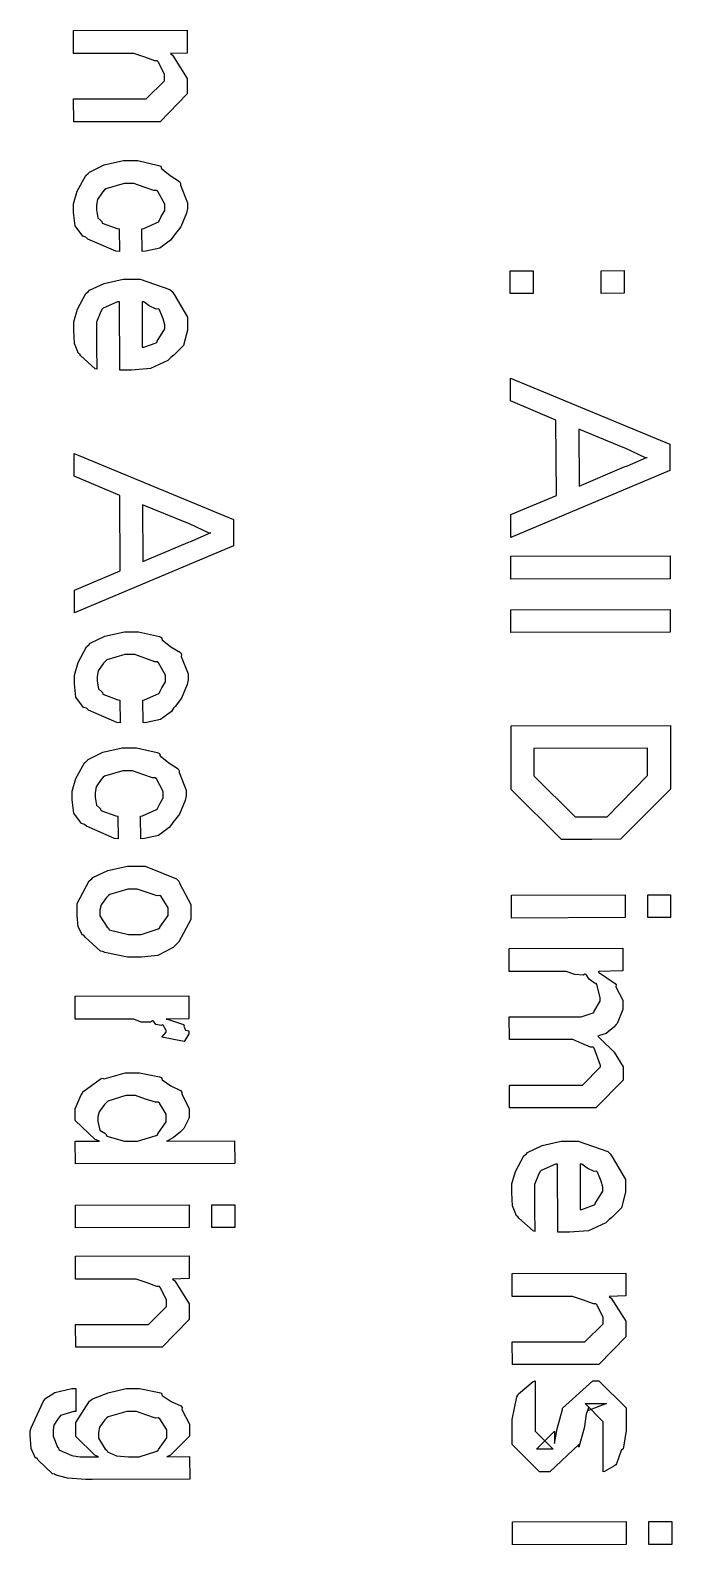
# Model space of a CAD drawing. Extents: x 0.2 to 11.6, y 0.3 to 16.2.
# Drawn here: x 6.43 to 6.822, y 2.352 to 3.276 of the extents above; entities that cross this region are included whole.
import ezdxf

# ---------------------------------------------------------------- set-up
doc = ezdxf.new("R2010")
doc.units = 0
doc.header["$MEASUREMENT"] = 0

msp = doc.modelspace()

# ---------------------------------------------------------------- linework, layer by layer
at = {"color": 0}
for p, q in [((6.45649, 3.27582), (6.52593, 3.27604)), ((6.45649, 3.26193), (6.45649, 3.27582)), ((6.45649, 3.27582), (6.45649, 3.27582)), ((6.52593, 3.27604), (6.52593, 3.26215)), ((6.49121, 3.26193), (6.45649, 3.26193)), ((6.49343, 3.26193), (6.49121, 3.26193)), ((6.50017, 3.25965), (6.49343, 3.26193)), ((6.50618, 3.25738), (6.50017, 3.25965)), ((6.50771, 3.25738), (6.50618, 3.25738)), ((6.5084, 3.25663), (6.50771, 3.25738)), ((6.51204, 3.24908), (6.5084, 3.25663)), ((6.52593, 3.26215), (6.51574, 3.26193)), ((6.51574, 3.26193), (6.51708, 3.26085)), ((6.51708, 3.26085), (6.52593, 3.24669)), ((6.50097, 3.23415), (6.51204, 3.24522)), ((6.51204, 3.24631), (6.51204, 3.24908)), ((6.51204, 3.24522), (6.51204, 3.24631)), ((6.52593, 3.24669), (6.52593, 3.24197)), ((6.52593, 3.23719), (6.50944, 3.22026)), ((6.52593, 3.24197), (6.52593, 3.23719)), ((6.45671, 3.22026), (6.45649, 3.23415)), ((6.45649, 3.23415), (6.49511, 3.23415)), ((6.49511, 3.23415), (6.50097, 3.23415)), ((6.49837, 3.22026), (6.45671, 3.22026)), ((6.50944, 3.22026), (6.49837, 3.22026)), ((6.46556, 3.18869), (6.46625, 3.18951)), ((6.46625, 3.18951), (6.47526, 3.19385)), ((6.47526, 3.19385), (6.48714, 3.1965)), ((6.48714, 3.1965), (6.49115, 3.1965)), ((6.49115, 3.1965), (6.49582, 3.1965)), ((6.49582, 3.1965), (6.50846, 3.19362)), ((6.50846, 3.19362), (6.50982, 3.19303)), ((6.50982, 3.19303), (6.51019, 3.19162)), ((6.51019, 3.19162), (6.51551, 3.18744)), ((6.45882, 3.17785), (6.46403, 3.18739)), ((6.46403, 3.18739), (6.46556, 3.18869)), ((6.48742, 3.18261), (6.47635, 3.17936)), ((6.49138, 3.18261), (6.48742, 3.18261)), ((6.49343, 3.18261), (6.49138, 3.18261)), ((6.49962, 3.18039), (6.49343, 3.18261)), ((6.50564, 3.17822), (6.49962, 3.18039)), ((6.51551, 3.18744), (6.52132, 3.18381)), ((6.52132, 3.18381), (6.52197, 3.18261)), ((6.52197, 3.18261), (6.52181, 3.18143)), ((6.52181, 3.18143), (6.5261, 3.17079)), ((6.45665, 3.17003), (6.45882, 3.17785)), ((6.47114, 3.17275), (6.47054, 3.16928)), ((6.47433, 3.17731), (6.47114, 3.17275)), ((6.47553, 3.17871), (6.47433, 3.17731)), ((6.47635, 3.17936), (6.47553, 3.17871)), ((6.50722, 3.17828), (6.50564, 3.17822)), ((6.50803, 3.17757), (6.50722, 3.17828)), ((6.51221, 3.16997), (6.50803, 3.17757)), ((6.5261, 3.17079), (6.5261, 3.16721)), ((6.45665, 3.16743), (6.45665, 3.17003)), ((6.45665, 3.16476), (6.45665, 3.16743)), ((6.45757, 3.15674), (6.45665, 3.16476)), ((6.47054, 3.16928), (6.47054, 3.16808)), ((6.47054, 3.16808), (6.47054, 3.1665)), ((6.47054, 3.1665), (6.47135, 3.16168)), ((6.47135, 3.16168), (6.47325, 3.16)), ((6.50863, 3.15944), (6.50999, 3.16243)), ((6.50999, 3.16243), (6.51221, 3.16601)), ((6.51221, 3.16721), (6.51221, 3.16997)), ((6.51221, 3.16601), (6.51221, 3.16721)), ((6.5255, 3.16444), (6.52208, 3.15603)), ((6.5261, 3.16721), (6.5255, 3.16444)), ((6.46218, 3.15033), (6.45757, 3.15674)), ((6.47325, 3.16), (6.47379, 3.1594)), ((6.47379, 3.1594), (6.47407, 3.15842)), ((6.47407, 3.15842), (6.48324, 3.155)), ((6.48324, 3.155), (6.48443, 3.15483)), ((6.48443, 3.15483), (6.48465, 3.14094)), ((6.48443, 3.15483), (6.48443, 3.15483)), ((6.49832, 3.15483), (6.49946, 3.15506)), ((6.49854, 3.14094), (6.49832, 3.15483)), ((6.49946, 3.15506), (6.50814, 3.15886)), ((6.50814, 3.15886), (6.50874, 3.1594)), ((6.50874, 3.1594), (6.50863, 3.15944)), ((6.52208, 3.15603), (6.51807, 3.15099)), ((6.46403, 3.14985), (6.46218, 3.15033)), ((6.46528, 3.14865), (6.46403, 3.14985)), ((6.48242, 3.14128), (6.46528, 3.14865)), ((6.50917, 3.14307), (6.50071, 3.14128)), ((6.51585, 3.14794), (6.50917, 3.14307)), ((6.51719, 3.14985), (6.51585, 3.14794)), ((6.51807, 3.15099), (6.51719, 3.14985)), ((6.48465, 3.14094), (6.48242, 3.14128)), ((6.50071, 3.14128), (6.49854, 3.14094)), ((6.47537, 3.12158), (6.48693, 3.12424)), ((6.48693, 3.12424), (6.49083, 3.12424)), ((6.49083, 3.12424), (6.49735, 3.12424)), ((6.49735, 3.12424), (6.51535, 3.11794)), ((6.72319, 3.12924), (6.73708, 3.12924)), ((6.72319, 3.11535), (6.72319, 3.12924)), ((6.72319, 3.12924), (6.72319, 3.12924)), ((6.73708, 3.12924), (6.73708, 3.11535)), ((6.77875, 3.12924), (6.79264, 3.12944)), ((6.77875, 3.11535), (6.77875, 3.12924)), ((6.77875, 3.12924), (6.77875, 3.12924)), ((6.79264, 3.12944), (6.79264, 3.11556)), ((6.45893, 3.1059), (6.46414, 3.11535)), ((6.46414, 3.11535), (6.46565, 3.11664)), ((6.46565, 3.11664), (6.46642, 3.1174)), ((6.46642, 3.1174), (6.47537, 3.12158)), ((6.51535, 3.11794), (6.51687, 3.11664)), ((6.51687, 3.11664), (6.51801, 3.11486)), ((6.51801, 3.11486), (6.52621, 3.10092)), ((6.73708, 3.11535), (6.72319, 3.11535)), ((6.79264, 3.11556), (6.77875, 3.11535)), ((6.45676, 3.09819), (6.45893, 3.1059)), ((6.47412, 3.10579), (6.47325, 3.10433)), ((6.47472, 3.1065), (6.47412, 3.10579)), ((6.4834, 3.11029), (6.47472, 3.1065)), ((6.48454, 3.11035), (6.4834, 3.11029)), ((6.48475, 3.06868), (6.48454, 3.11035)), ((6.49843, 3.11035), (6.49843, 3.08257)), ((6.49946, 3.11029), (6.49843, 3.11035)), ((6.49843, 3.11035), (6.49843, 3.11035)), ((6.50276, 3.10792), (6.49946, 3.11029)), ((6.50706, 3.1059), (6.50276, 3.10792)), ((6.5084, 3.10601), (6.50706, 3.1059)), ((6.50906, 3.10536), (6.5084, 3.10601)), ((6.45676, 3.0956), (6.45676, 3.09819)), ((6.47325, 3.10433), (6.47065, 3.09782)), ((6.47065, 3.09782), (6.47065, 3.0956)), ((6.51133, 3.09993), (6.50906, 3.10536)), ((6.51232, 3.09625), (6.51133, 3.09993)), ((6.52621, 3.10092), (6.52621, 3.09625)), ((6.45676, 3.09293), (6.45676, 3.0956)), ((6.45719, 3.0849), (6.45676, 3.09293)), ((6.47065, 3.0956), (6.47065, 3.09364)), ((6.47065, 3.09364), (6.47065, 3.08925)), ((6.47065, 3.08925), (6.47065, 3.08778)), ((6.47065, 3.08778), (6.47065, 3.08649)), ((6.50754, 3.08621), (6.51232, 3.09375)), ((6.51232, 3.09375), (6.51232, 3.09625)), ((6.51232, 3.09625), (6.51232, 3.09625)), ((6.52621, 3.0931), (6.52365, 3.08365)), ((6.52621, 3.09625), (6.52621, 3.0931)), ((6.45953, 3.07878), (6.45719, 3.0849)), ((6.46044, 3.07844), (6.45953, 3.07878)), ((6.4611, 3.07732), (6.46044, 3.07844)), ((6.47065, 3.08649), (6.47065, 3.08356)), ((6.47065, 3.08356), (6.47065, 3.08257)), ((6.47065, 3.08257), (6.47086, 3.06913)), ((6.47065, 3.08257), (6.47065, 3.08257)), ((6.49843, 3.08257), (6.4994, 3.08268)), ((6.4994, 3.08268), (6.507, 3.08539)), ((6.507, 3.08539), (6.50754, 3.08583)), ((6.50754, 3.08583), (6.50754, 3.08621)), ((6.51785, 3.07781), (6.51622, 3.0765)), ((6.52365, 3.08365), (6.51785, 3.07781)), ((6.46972, 3.0695), (6.4611, 3.07732)), ((6.47086, 3.06913), (6.46972, 3.0695)), ((6.48535, 3.06868), (6.48475, 3.06868)), ((6.48719, 3.06868), (6.48535, 3.06868)), ((6.48801, 3.06868), (6.48719, 3.06868)), ((6.49192, 3.06868), (6.48801, 3.06868)), ((6.50364, 3.06967), (6.49192, 3.06868)), ((6.51421, 3.07454), (6.50364, 3.06967)), ((6.51622, 3.0765), (6.51421, 3.07454)), ((6.72331, 3.06381), (6.82053, 3.02343)), ((6.72331, 3.04992), (6.72331, 3.06381)), ((6.72331, 3.06381), (6.72331, 3.06381)), ((6.75108, 3.03819), (6.72331, 3.04992)), ((6.75131, 2.99219), (6.75108, 3.03819)), ((6.76497, 3.03256), (6.76519, 2.99783)), ((6.7921, 3.02149), (6.76497, 3.03256)), ((6.76497, 3.03256), (6.76497, 3.03256)), ((6.82053, 3.02343), (6.82053, 3.00738)), ((6.45697, 3.01774), (6.55419, 2.97738)), ((6.45697, 3.00385), (6.45697, 3.01774)), ((6.45697, 3.01774), (6.45697, 3.01774)), ((6.79362, 3.02083), (6.7921, 3.02149)), ((6.80572, 3.01519), (6.79362, 3.02083)), ((6.79482, 3.01031), (6.80637, 3.01531)), ((6.80664, 3.0154), (6.80572, 3.01519)), ((6.80637, 3.01531), (6.80664, 3.0154)), ((6.48475, 2.99214), (6.45697, 3.00385)), ((6.82053, 3.00738), (6.72353, 2.96658)), ((6.76519, 2.99783), (6.79275, 3.00954)), ((6.79275, 3.00954), (6.79482, 3.01031)), ((6.48497, 2.94613), (6.48475, 2.99214)), ((6.49864, 2.98649), (6.49886, 2.95176)), ((6.52576, 2.97543), (6.49864, 2.98649)), ((6.49864, 2.98649), (6.49864, 2.98649)), ((6.72353, 2.98047), (6.75131, 2.99219)), ((6.55419, 2.97738), (6.55419, 2.96132)), ((6.72353, 2.96658), (6.72353, 2.98047)), ((6.52729, 2.97478), (6.52576, 2.97543)), ((6.53939, 2.96912), (6.52729, 2.97478)), ((6.52849, 2.96425), (6.54004, 2.96924)), ((6.54031, 2.96935), (6.53939, 2.96912)), ((6.54004, 2.96924), (6.54031, 2.96935)), ((6.55419, 2.96132), (6.45719, 2.92051)), ((6.49886, 2.95176), (6.52642, 2.96349)), ((6.52642, 2.96349), (6.52849, 2.96425)), ((6.72347, 2.95503), (6.82069, 2.95524)), ((6.72347, 2.94114), (6.72347, 2.95503)), ((6.72347, 2.95503), (6.72347, 2.95503)), ((6.82069, 2.95524), (6.82069, 2.94135)), ((6.45719, 2.9344), (6.48497, 2.94613)), ((6.82069, 2.94135), (6.72347, 2.94114)), ((6.45719, 2.92051), (6.45719, 2.9344)), ((6.72353, 2.92242), (6.82075, 2.92264)), ((6.72353, 2.90853), (6.72353, 2.92242)), ((6.72353, 2.92242), (6.72353, 2.92242)), ((6.82075, 2.92264), (6.82075, 2.90875)), ((6.46674, 2.90192), (6.47575, 2.90625)), ((6.47575, 2.90625), (6.48763, 2.9089)), ((6.48763, 2.9089), (6.49164, 2.9089)), ((6.49164, 2.9089), (6.49631, 2.9089)), ((6.49631, 2.9089), (6.50896, 2.90603)), ((6.50896, 2.90603), (6.51031, 2.90543)), ((6.51031, 2.90543), (6.51069, 2.90403)), ((6.51069, 2.90403), (6.516, 2.89985)), ((6.82075, 2.90875), (6.72353, 2.90853)), ((6.45931, 2.89025), (6.46451, 2.89979)), ((6.46451, 2.89979), (6.46604, 2.9011)), ((6.46604, 2.9011), (6.46674, 2.90192)), ((6.4879, 2.89501), (6.47683, 2.89176)), ((6.49186, 2.89501), (6.4879, 2.89501)), ((6.49392, 2.89501), (6.49186, 2.89501)), ((6.50011, 2.89279), (6.49392, 2.89501)), ((6.516, 2.89985), (6.52181, 2.89621)), ((6.52181, 2.89621), (6.52246, 2.89501)), ((6.52246, 2.89501), (6.52229, 2.89382)), ((6.52229, 2.89382), (6.52658, 2.88319)), ((6.45714, 2.88243), (6.45931, 2.89025)), ((6.47163, 2.88514), (6.47103, 2.88167)), ((6.47482, 2.88971), (6.47163, 2.88514)), ((6.47601, 2.89111), (6.47482, 2.88971)), ((6.47683, 2.89176), (6.47601, 2.89111)), ((6.50613, 2.89063), (6.50011, 2.89279)), ((6.50771, 2.89068), (6.50613, 2.89063)), ((6.50851, 2.88997), (6.50771, 2.89068)), ((6.51269, 2.88238), (6.50851, 2.88997)), ((6.45714, 2.87983), (6.45714, 2.88243)), ((6.45714, 2.87717), (6.45714, 2.87983)), ((6.45806, 2.86914), (6.45714, 2.87717)), ((6.47103, 2.88167), (6.47103, 2.88049)), ((6.47103, 2.88049), (6.47103, 2.8789)), ((6.47103, 2.8789), (6.47185, 2.87408)), ((6.50911, 2.87185), (6.51047, 2.87483)), ((6.51047, 2.87483), (6.51269, 2.87842)), ((6.51269, 2.87961), (6.51269, 2.88238)), ((6.51269, 2.87842), (6.51269, 2.87961)), ((6.52599, 2.87685), (6.52257, 2.86843)), ((6.52658, 2.87961), (6.52599, 2.87685)), ((6.52658, 2.88319), (6.52658, 2.87961)), ((6.46268, 2.86274), (6.45806, 2.86914)), ((6.47185, 2.87408), (6.47374, 2.8724)), ((6.47374, 2.8724), (6.47428, 2.87181)), ((6.47428, 2.87181), (6.47456, 2.87082)), ((6.47456, 2.87082), (6.48372, 2.8674)), ((6.48372, 2.8674), (6.48492, 2.86724)), ((6.48492, 2.86724), (6.48514, 2.85335)), ((6.48492, 2.86724), (6.48492, 2.86724)), ((6.49881, 2.86724), (6.49994, 2.86746)), ((6.49903, 2.85335), (6.49881, 2.86724)), ((6.49994, 2.86746), (6.50863, 2.87125)), ((6.50863, 2.87125), (6.50922, 2.87181)), ((6.50922, 2.87181), (6.50911, 2.87185)), ((6.52257, 2.86843), (6.51856, 2.86339)), ((6.46451, 2.86225), (6.46268, 2.86274)), ((6.46576, 2.86106), (6.46451, 2.86225)), ((6.48292, 2.85368), (6.46576, 2.86106)), ((6.51633, 2.86035), (6.50965, 2.85547)), ((6.51768, 2.86225), (6.51633, 2.86035)), ((6.51856, 2.86339), (6.51768, 2.86225)), ((6.48514, 2.85335), (6.48292, 2.85368)), ((6.50119, 2.85368), (6.49903, 2.85335)), ((6.50965, 2.85547), (6.50119, 2.85368)), ((6.72368, 2.85157), (6.8209, 2.85178)), ((6.72368, 2.82118), (6.72368, 2.85157)), ((6.72368, 2.85157), (6.72368, 2.85157)), ((6.8209, 2.85178), (6.8209, 2.82292)), ((6.47444, 2.83539), (6.48633, 2.83806)), ((6.48633, 2.83806), (6.49035, 2.83806)), ((6.49035, 2.83806), (6.49501, 2.83806)), ((6.49501, 2.83806), (6.50765, 2.83518)), ((6.80701, 2.83789), (6.73757, 2.83768)), ((6.73757, 2.83768), (6.73757, 2.82183)), ((6.73757, 2.83768), (6.73757, 2.83768)), ((6.80701, 2.82226), (6.80701, 2.83789)), ((6.45801, 2.81939), (6.46322, 2.82894)), ((6.46322, 2.82894), (6.46474, 2.83024)), ((6.46474, 2.83024), (6.46544, 2.83106)), ((6.46544, 2.83106), (6.47444, 2.83539)), ((6.50765, 2.83518), (6.509, 2.83458)), ((6.509, 2.83458), (6.50939, 2.83317)), ((6.50939, 2.83317), (6.51471, 2.829)), ((6.51471, 2.829), (6.52051, 2.82536)), ((6.45583, 2.81158), (6.45801, 2.81939)), ((6.47472, 2.82026), (6.47353, 2.81885)), ((6.47553, 2.8209), (6.47472, 2.82026)), ((6.4866, 2.82417), (6.47553, 2.8209)), ((6.49056, 2.82417), (6.4866, 2.82417)), ((6.49262, 2.82417), (6.49056, 2.82417)), ((6.49881, 2.82194), (6.49262, 2.82417)), ((6.50483, 2.81976), (6.49881, 2.82194)), ((6.5064, 2.81982), (6.50483, 2.81976)), ((6.50722, 2.81913), (6.5064, 2.81982)), ((6.51139, 2.81153), (6.50722, 2.81913)), ((6.52051, 2.82536), (6.52115, 2.82417)), ((6.52115, 2.82417), (6.521, 2.82297)), ((6.521, 2.82297), (6.52528, 2.81233)), ((6.72368, 2.81272), (6.72368, 2.82118)), ((6.73757, 2.82183), (6.73757, 2.82096)), ((6.73757, 2.82096), (6.76275, 2.79601)), ((6.78228, 2.79601), (6.80701, 2.82118)), ((6.80701, 2.82118), (6.80701, 2.82226)), ((6.8209, 2.82292), (6.8209, 2.81293)), ((6.45583, 2.80897), (6.45583, 2.81158)), ((6.47032, 2.81429), (6.46972, 2.81082)), ((6.46972, 2.81082), (6.46972, 2.80963)), ((6.47353, 2.81885), (6.47032, 2.81429)), ((6.51139, 2.80876), (6.51139, 2.81153)), ((6.52528, 2.81233), (6.52528, 2.80876)), ((6.7545, 2.78213), (6.72368, 2.81272)), ((6.8209, 2.81293), (6.79053, 2.78233)), ((6.45583, 2.80632), (6.45583, 2.80897)), ((6.45676, 2.79829), (6.45583, 2.80632)), ((6.46972, 2.80963), (6.46972, 2.80806)), ((6.46972, 2.80806), (6.47054, 2.80322)), ((6.47054, 2.80322), (6.47244, 2.80154)), ((6.47244, 2.80154), (6.47299, 2.80094)), ((6.47299, 2.80094), (6.47325, 2.79997)), ((6.50732, 2.8004), (6.50792, 2.80094)), ((6.50781, 2.801), (6.50917, 2.80399)), ((6.50792, 2.80094), (6.50781, 2.801)), ((6.50917, 2.80399), (6.51139, 2.80757)), ((6.51139, 2.80757), (6.51139, 2.80876)), ((6.52468, 2.80599), (6.52126, 2.79758)), ((6.52528, 2.80876), (6.52468, 2.80599)), ((6.46137, 2.79189), (6.45676, 2.79829)), ((6.46322, 2.79139), (6.46137, 2.79189)), ((6.46446, 2.79021), (6.46322, 2.79139)), ((6.47325, 2.79997), (6.48242, 2.79656)), ((6.48242, 2.79656), (6.48361, 2.79639)), ((6.48361, 2.79639), (6.48383, 2.7825)), ((6.48361, 2.79639), (6.48361, 2.79639)), ((6.4975, 2.79639), (6.49864, 2.79661)), ((6.49772, 2.7825), (6.4975, 2.79639)), ((6.49864, 2.79661), (6.50732, 2.8004)), ((6.51639, 2.7914), (6.51503, 2.7895)), ((6.51725, 2.79254), (6.51639, 2.7914)), ((6.52126, 2.79758), (6.51725, 2.79254)), ((6.76275, 2.79601), (6.77317, 2.79601)), ((6.77317, 2.79601), (6.78228, 2.79601)), ((6.48161, 2.78282), (6.46446, 2.79021)), ((6.48383, 2.7825), (6.48161, 2.78282)), ((6.49989, 2.78282), (6.49772, 2.7825)), ((6.50836, 2.78461), (6.49989, 2.78282)), ((6.51503, 2.7895), (6.50836, 2.78461)), ((6.77294, 2.78213), (6.7545, 2.78213)), ((6.79053, 2.78233), (6.77294, 2.78213)), ((6.47749, 2.76318), (6.48953, 2.76585)), ((6.48953, 2.76585), (6.49354, 2.76585)), ((6.49354, 2.76585), (6.50038, 2.76585)), ((6.49354, 2.76585), (6.49354, 2.76585)), ((6.50038, 2.76585), (6.51937, 2.75825)), ((6.45882, 2.74311), (6.46619, 2.75694)), ((6.46619, 2.75694), (6.46772, 2.75825)), ((6.46772, 2.75825), (6.46843, 2.759)), ((6.46843, 2.759), (6.47749, 2.76318)), ((6.51937, 2.75825), (6.52089, 2.75672)), ((6.52089, 2.75672), (6.52154, 2.7551)), ((6.52154, 2.7551), (6.52826, 2.74251)), ((6.47672, 2.74669), (6.47336, 2.7424)), ((6.47792, 2.74804), (6.47672, 2.74669)), ((6.47879, 2.74869), (6.47792, 2.74804)), ((6.48964, 2.75196), (6.47879, 2.74869)), ((6.49354, 2.75196), (6.48964, 2.75196)), ((6.4955, 2.75196), (6.49354, 2.75196)), ((6.49354, 2.75196), (6.49354, 2.75196)), ((6.50151, 2.74978), (6.4955, 2.75196)), ((6.50754, 2.74789), (6.50151, 2.74978)), ((6.50917, 2.74804), (6.50754, 2.74789)), ((6.51004, 2.7474), (6.50917, 2.74804)), ((6.51438, 2.74056), (6.51004, 2.7474)), ((6.72385, 2.74815), (6.79329, 2.74837)), ((6.72385, 2.73426), (6.72385, 2.74815)), ((6.72385, 2.74815), (6.72385, 2.74815)), ((6.79329, 2.74837), (6.79329, 2.73449)), ((6.80718, 2.74837), (6.82107, 2.74837)), ((6.80718, 2.73449), (6.80718, 2.74837)), ((6.80718, 2.74837), (6.80718, 2.74837)), ((6.82107, 2.74837), (6.82107, 2.73449)), ((6.45882, 2.73807), (6.45882, 2.74311)), ((6.45882, 2.73579), (6.45882, 2.73807)), ((6.47336, 2.7424), (6.47271, 2.73915)), ((6.47271, 2.73915), (6.47271, 2.73807)), ((6.47271, 2.73807), (6.47271, 2.73557)), ((6.51438, 2.73807), (6.51438, 2.74056)), ((6.51438, 2.73574), (6.51438, 2.73807)), ((6.52826, 2.74251), (6.52826, 2.73828)), ((6.52826, 2.73828), (6.52826, 2.73329)), ((6.45931, 2.72894), (6.45882, 2.73579)), ((6.46208, 2.72374), (6.45931, 2.72894)), ((6.47271, 2.73557), (6.47706, 2.72874)), ((6.47706, 2.72874), (6.47792, 2.72808)), ((6.47792, 2.72808), (6.47835, 2.72711)), ((6.47835, 2.72711), (6.49007, 2.72418)), ((6.49778, 2.72418), (6.50831, 2.72765)), ((6.50831, 2.72765), (6.50917, 2.72831)), ((6.50917, 2.72831), (6.50928, 2.72862)), ((6.50928, 2.72862), (6.51438, 2.73574)), ((6.52826, 2.73329), (6.52083, 2.71963)), ((6.79329, 2.73449), (6.72385, 2.73426)), ((6.82107, 2.73449), (6.80718, 2.73449)), ((6.46294, 2.72374), (6.46208, 2.72374)), ((6.4636, 2.72265), (6.46294, 2.72374)), ((6.47304, 2.71408), (6.4636, 2.72265)), ((6.49007, 2.72418), (6.49397, 2.72418)), ((6.49397, 2.72418), (6.49778, 2.72418)), ((6.51937, 2.71832), (6.51747, 2.71631)), ((6.52083, 2.71963), (6.51937, 2.71832)), ((6.47444, 2.71376), (6.47304, 2.71408)), ((6.47564, 2.71322), (6.47444, 2.71376)), ((6.48958, 2.71029), (6.47564, 2.71322)), ((6.49463, 2.71029), (6.48958, 2.71029)), ((6.49799, 2.71029), (6.49463, 2.71029)), ((6.50808, 2.71132), (6.49799, 2.71029)), ((6.51747, 2.71631), (6.50808, 2.71132)), ((6.7225, 2.7156), (6.79194, 2.71582)), ((6.7225, 2.70171), (6.7225, 2.7156)), ((6.7225, 2.7156), (6.7225, 2.7156)), ((6.79194, 2.71582), (6.79194, 2.70193)), ((6.75549, 2.70171), (6.7225, 2.70171)), ((6.75722, 2.70171), (6.75549, 2.70171)), ((6.76253, 2.69982), (6.75722, 2.70171)), ((6.76758, 2.69928), (6.76253, 2.69982)), ((6.76872, 2.69997), (6.76758, 2.69928)), ((6.76947, 2.69971), (6.76872, 2.69997)), ((6.77126, 2.69694), (6.76947, 2.69971)), ((6.79194, 2.70193), (6.77696, 2.70171)), ((6.77696, 2.70171), (6.77701, 2.70117)), ((6.77701, 2.70117), (6.78711, 2.69433)), ((6.77453, 2.69444), (6.77126, 2.69694)), ((6.77567, 2.69433), (6.77453, 2.69444)), ((6.77604, 2.69368), (6.77567, 2.69433)), ((6.77806, 2.68565), (6.77604, 2.69368)), ((6.78711, 2.69433), (6.78782, 2.69347)), ((6.78782, 2.69347), (6.78765, 2.69217)), ((6.78765, 2.69217), (6.79194, 2.68419)), ((6.45751, 2.68647), (6.52696, 2.68668)), ((6.45751, 2.67258), (6.45751, 2.68647)), ((6.45751, 2.68647), (6.45751, 2.68647)), ((6.52696, 2.68668), (6.52696, 2.67279)), ((6.77408, 2.67697), (6.77806, 2.68349)), ((6.77806, 2.68349), (6.77806, 2.68565)), ((6.77806, 2.68565), (6.77806, 2.68565)), ((6.79194, 2.68419), (6.79194, 2.68153)), ((6.79194, 2.68153), (6.79194, 2.67844)), ((6.49181, 2.67258), (6.45751, 2.67258)), ((6.49332, 2.67258), (6.49181, 2.67258)), ((6.49789, 2.67074), (6.49332, 2.67258)), ((6.50483, 2.6715), (6.50347, 2.67068)), ((6.50537, 2.67139), (6.50483, 2.6715)), ((6.50678, 2.66922), (6.50537, 2.67139)), ((6.52696, 2.67279), (6.51307, 2.67258)), ((6.51307, 2.67258), (6.51449, 2.67225)), ((6.51449, 2.67225), (6.52371, 2.66922)), ((6.72271, 2.66004), (6.7225, 2.67393)), ((6.7225, 2.67393), (6.76372, 2.67393)), ((6.76372, 2.67393), (6.76639, 2.67393)), ((6.76639, 2.67393), (6.77376, 2.67632)), ((6.77376, 2.67632), (6.77436, 2.67676)), ((6.77436, 2.67676), (6.77408, 2.67697)), ((6.79194, 2.67844), (6.78847, 2.66997)), ((6.50347, 2.67068), (6.49789, 2.67074)), ((6.51004, 2.66872), (6.50678, 2.66922)), ((6.5109, 2.66911), (6.51004, 2.66872)), ((6.51047, 2.66151), (6.51307, 2.66461)), ((6.51124, 2.66889), (6.5109, 2.66911)), ((6.51307, 2.66564), (6.51124, 2.66889)), ((6.51307, 2.66461), (6.51307, 2.66564)), ((6.51307, 2.66564), (6.51307, 2.66564)), ((6.52371, 2.66922), (6.52414, 2.66889)), ((6.52414, 2.66889), (6.52387, 2.66835)), ((6.52387, 2.66835), (6.52485, 2.66585)), ((6.52696, 2.66363), (6.52458, 2.65944)), ((6.52485, 2.66585), (6.52696, 2.66536)), ((6.52696, 2.66536), (6.52696, 2.66519)), ((6.52696, 2.66519), (6.52696, 2.66363)), ((6.77772, 2.66254), (6.77653, 2.66222)), ((6.77653, 2.66222), (6.7781, 2.66069)), ((6.78179, 2.66385), (6.77772, 2.66254)), ((6.78646, 2.66769), (6.78179, 2.66385)), ((6.78782, 2.66917), (6.78646, 2.66769)), ((6.78847, 2.66997), (6.78782, 2.66917)), ((6.52414, 2.6589), (6.51047, 2.66151)), ((6.51047, 2.66151), (6.51047, 2.66151)), ((6.52458, 2.65944), (6.52414, 2.6589)), ((6.7596, 2.66004), (6.72271, 2.66004)), ((6.76139, 2.66004), (6.7596, 2.66004)), ((6.76682, 2.65776), (6.76139, 2.66004)), ((6.77219, 2.65549), (6.76682, 2.65776)), ((6.77371, 2.65549), (6.77219, 2.65549)), ((6.77447, 2.65474), (6.77371, 2.65549)), ((6.77821, 2.64421), (6.77447, 2.65474)), ((6.7781, 2.66069), (6.78668, 2.65246)), ((6.77826, 2.64399), (6.77821, 2.64421)), ((6.77826, 2.64333), (6.77826, 2.64399)), ((6.78668, 2.65246), (6.79215, 2.6435)), ((6.79215, 2.6435), (6.79215, 2.64051)), ((6.46229, 2.62825), (6.47282, 2.63596)), ((6.47282, 2.63596), (6.47412, 2.6365)), ((6.47412, 2.6365), (6.47521, 2.63618)), ((6.47521, 2.63618), (6.48807, 2.63976)), ((6.48807, 2.63976), (6.49235, 2.63976)), ((6.49235, 2.63976), (6.49685, 2.63976)), ((6.49685, 2.63976), (6.509, 2.63743)), ((6.509, 2.63743), (6.51036, 2.63693)), ((6.51036, 2.63693), (6.51074, 2.63553)), ((6.51074, 2.63553), (6.51606, 2.63183)), ((6.76719, 2.63226), (6.77826, 2.64333)), ((6.79215, 2.63531), (6.77544, 2.61837)), ((6.79215, 2.64051), (6.79215, 2.63531)), ((6.45763, 2.61779), (6.46121, 2.62642)), ((6.46121, 2.62642), (6.46197, 2.62739)), ((6.46197, 2.62739), (6.46229, 2.62825)), ((6.48844, 2.62588), (6.4776, 2.62244)), ((6.49235, 2.62588), (6.48844, 2.62588)), ((6.49442, 2.62588), (6.49235, 2.62588)), ((6.49235, 2.62588), (6.49235, 2.62588)), ((6.5006, 2.62369), (6.49442, 2.62588)), ((6.51606, 2.63183), (6.52197, 2.62901)), ((6.52197, 2.62901), (6.52274, 2.62804)), ((6.52274, 2.62804), (6.52263, 2.6269)), ((6.52263, 2.6269), (6.52707, 2.61783)), ((6.72271, 2.61837), (6.72271, 2.63226)), ((6.72271, 2.63226), (6.76264, 2.63226)), ((6.76264, 2.63226), (6.76719, 2.63226)), ((6.45763, 2.61458), (6.45763, 2.61779)), ((6.47217, 2.616), (6.47151, 2.61285)), ((6.47553, 2.62039), (6.47217, 2.616)), ((6.47672, 2.62175), (6.47553, 2.62039)), ((6.4776, 2.62244), (6.47672, 2.62175)), ((6.50662, 2.62181), (6.5006, 2.62369)), ((6.50819, 2.62196), (6.50662, 2.62181)), ((6.509, 2.62131), (6.50819, 2.62196)), ((6.51318, 2.61464), (6.509, 2.62131)), ((6.52707, 2.61783), (6.52707, 2.61481)), ((6.76937, 2.61837), (6.72271, 2.61837)), ((6.77544, 2.61837), (6.76937, 2.61837)), ((6.45763, 2.61074), (6.45763, 2.61458)), ((6.46983, 2.59907), (6.45763, 2.61074)), ((6.47151, 2.61285), (6.47151, 2.61176)), ((6.47151, 2.61176), (6.47151, 2.61008)), ((6.47151, 2.61008), (6.47271, 2.60487)), ((6.50808, 2.6026), (6.51318, 2.60981)), ((6.51318, 2.61219), (6.51318, 2.61464)), ((6.51318, 2.60981), (6.51318, 2.61219)), ((6.52707, 2.61236), (6.52382, 2.60579)), ((6.52707, 2.61481), (6.52707, 2.61236)), ((6.45763, 2.5981), (6.47239, 2.5981)), ((6.45785, 2.58421), (6.45763, 2.5981)), ((6.45763, 2.5981), (6.45763, 2.5981)), ((6.47239, 2.5981), (6.46983, 2.59907)), ((6.47271, 2.60487), (6.47564, 2.60286)), ((6.47564, 2.60286), (6.47651, 2.60221)), ((6.47651, 2.60221), (6.47689, 2.60118)), ((6.47689, 2.60118), (6.48779, 2.5981)), ((6.48779, 2.5981), (6.49149, 2.59808)), ((6.49149, 2.59808), (6.49561, 2.5981)), ((6.49561, 2.5981), (6.50711, 2.60157)), ((6.50711, 2.60157), (6.50797, 2.60221)), ((6.50797, 2.60221), (6.50808, 2.6026)), ((6.51438, 2.59853), (6.5134, 2.5981)), ((6.5134, 2.5981), (6.55485, 2.59831)), ((6.51758, 2.60026), (6.51438, 2.59853)), ((6.52181, 2.60385), (6.51758, 2.60026)), ((6.52317, 2.60504), (6.52181, 2.60385)), ((6.52382, 2.60579), (6.52317, 2.60504)), ((6.55485, 2.59831), (6.55507, 2.58442)), ((6.74274, 2.59532), (6.75429, 2.59799)), ((6.75429, 2.59799), (6.75819, 2.59799)), ((6.75819, 2.59799), (6.76471, 2.59799)), ((6.76471, 2.59799), (6.78271, 2.59169)), ((6.72629, 2.57964), (6.7315, 2.58908)), ((6.7315, 2.58908), (6.73301, 2.59039)), ((6.73301, 2.59039), (6.73378, 2.59115)), ((6.73378, 2.59115), (6.74274, 2.59532)), ((6.78271, 2.59169), (6.78424, 2.59039)), ((6.78424, 2.59039), (6.78538, 2.5886)), ((6.78538, 2.5886), (6.79357, 2.57465)), ((6.55507, 2.58442), (6.45785, 2.58421)), ((6.72412, 2.57194), (6.72629, 2.57964)), ((6.74149, 2.57954), (6.74061, 2.57807)), ((6.74208, 2.58024), (6.74149, 2.57954)), ((6.75076, 2.58404), (6.74208, 2.58024)), ((6.7519, 2.5841), (6.75076, 2.58404)), ((6.75211, 2.54243), (6.7519, 2.5841)), ((6.76579, 2.5841), (6.76579, 2.55632)), ((6.76682, 2.58404), (6.76579, 2.5841)), ((6.76579, 2.5841), (6.76579, 2.5841)), ((6.77013, 2.58165), (6.76682, 2.58404)), ((6.77442, 2.57964), (6.77013, 2.58165)), ((6.77576, 2.57975), (6.77442, 2.57964)), ((6.77642, 2.5791), (6.77576, 2.57975)), ((6.77869, 2.57368), (6.77642, 2.5791)), ((6.72412, 2.56933), (6.72412, 2.57194)), ((6.74061, 2.57807), (6.73801, 2.57156)), ((6.73801, 2.57156), (6.73801, 2.56933)), ((6.77968, 2.56999), (6.77869, 2.57368)), ((6.77968, 2.56749), (6.77968, 2.56999)), ((6.77968, 2.56999), (6.77968, 2.56999)), ((6.79357, 2.57465), (6.79357, 2.56999)), ((6.79357, 2.56999), (6.79357, 2.56685)), ((6.72412, 2.56668), (6.72412, 2.56933)), ((6.72456, 2.55865), (6.72412, 2.56668)), ((6.73801, 2.56933), (6.73801, 2.56739)), ((6.73801, 2.56739), (6.73801, 2.56299)), ((6.73801, 2.56299), (6.73801, 2.56153)), ((6.73801, 2.56153), (6.73801, 2.56022)), ((6.73801, 2.56022), (6.73801, 2.55729)), ((6.7749, 2.55994), (6.77968, 2.56749)), ((6.79357, 2.56685), (6.79101, 2.5574)), ((6.45774, 2.55897), (6.52718, 2.55919)), ((6.45774, 2.54508), (6.45774, 2.55897)), ((6.45774, 2.55897), (6.45774, 2.55897)), ((6.52718, 2.55919), (6.52718, 2.54531)), ((6.54107, 2.55919), (6.55496, 2.55919)), ((6.54107, 2.54531), (6.54107, 2.55919)), ((6.54107, 2.55919), (6.54107, 2.55919)), ((6.55496, 2.55919), (6.55496, 2.54531)), ((6.72689, 2.55251), (6.72456, 2.55865)), ((6.72781, 2.55219), (6.72689, 2.55251)), ((6.72846, 2.55106), (6.72781, 2.55219)), ((6.73708, 2.54324), (6.72846, 2.55106)), ((6.73801, 2.55729), (6.73801, 2.55632)), ((6.73801, 2.55632), (6.73822, 2.54286)), ((6.73801, 2.55632), (6.73801, 2.55632)), ((6.76579, 2.55632), (6.76676, 2.55643)), ((6.76676, 2.55643), (6.77436, 2.55914)), ((6.77436, 2.55914), (6.7749, 2.55957)), ((6.7749, 2.55957), (6.7749, 2.55994)), ((6.78521, 2.55154), (6.78358, 2.55024)), ((6.79101, 2.5574), (6.78521, 2.55154)), ((6.52718, 2.54531), (6.45774, 2.54508)), ((6.55496, 2.54531), (6.54107, 2.54531)), ((6.73822, 2.54286), (6.73708, 2.54324)), ((6.75271, 2.54243), (6.75211, 2.54243)), ((6.75456, 2.54243), (6.75271, 2.54243)), ((6.75537, 2.54243), (6.75456, 2.54243)), ((6.75928, 2.54243), (6.75537, 2.54243)), ((6.771, 2.5434), (6.75928, 2.54243)), ((6.78157, 2.54829), (6.771, 2.5434)), ((6.78358, 2.55024), (6.78157, 2.54829)), ((6.45779, 2.52783), (6.52724, 2.52806)), ((6.45779, 2.51394), (6.45779, 2.52783)), ((6.45779, 2.52783), (6.45779, 2.52783)), ((6.52724, 2.52806), (6.52724, 2.51417)), ((6.52724, 2.51417), (6.51704, 2.51394)), ((6.72424, 2.51725), (6.79368, 2.51747)), ((6.72424, 2.50336), (6.72424, 2.51725)), ((6.72424, 2.51725), (6.72424, 2.51725)), ((6.79368, 2.51747), (6.79368, 2.50358)), ((6.49251, 2.51394), (6.45779, 2.51394)), ((6.49474, 2.51394), (6.49251, 2.51394)), ((6.50146, 2.51167), (6.49474, 2.51394)), ((6.50749, 2.50939), (6.50146, 2.51167)), ((6.509, 2.50939), (6.50749, 2.50939)), ((6.50971, 2.50863), (6.509, 2.50939)), ((6.51335, 2.50108), (6.50971, 2.50863)), ((6.51704, 2.51394), (6.51839, 2.51286)), ((6.51839, 2.51286), (6.52724, 2.49869)), ((6.50228, 2.48617), (6.51335, 2.49724)), ((6.51335, 2.49832), (6.51335, 2.50108)), ((6.51335, 2.49724), (6.51335, 2.49832)), ((6.52724, 2.49869), (6.52724, 2.49397)), ((6.75896, 2.50336), (6.72424, 2.50336)), ((6.76118, 2.50336), (6.75896, 2.50336)), ((6.7679, 2.50108), (6.76118, 2.50336)), ((6.77393, 2.49881), (6.7679, 2.50108)), ((6.77544, 2.49881), (6.77393, 2.49881)), ((6.77615, 2.49804), (6.77544, 2.49881)), ((6.77979, 2.4905), (6.77615, 2.49804)), ((6.79368, 2.50358), (6.78347, 2.50336)), ((6.78347, 2.50336), (6.78483, 2.50228)), ((6.78483, 2.50228), (6.79368, 2.48811)), ((6.52724, 2.48921), (6.51074, 2.47228)), ((6.52724, 2.49397), (6.52724, 2.48921)), ((6.76872, 2.47558), (6.77979, 2.48665)), ((6.77979, 2.48774), (6.77979, 2.4905)), ((6.77979, 2.48665), (6.77979, 2.48774)), ((6.79368, 2.48811), (6.79368, 2.4834)), ((6.45801, 2.47228), (6.45779, 2.48617)), ((6.45779, 2.48617), (6.49642, 2.48617)), ((6.49642, 2.48617), (6.50228, 2.48617)), ((6.79368, 2.47862), (6.77718, 2.46169)), ((6.79368, 2.4834), (6.79368, 2.47862)), ((6.49968, 2.47228), (6.45801, 2.47228)), ((6.51074, 2.47228), (6.49968, 2.47228)), ((6.72444, 2.46169), (6.72424, 2.47558)), ((6.72424, 2.47558), (6.76286, 2.47558)), ((6.76286, 2.47558), (6.76872, 2.47558)), ((6.76611, 2.46169), (6.72444, 2.46169)), ((6.77718, 2.46169), (6.76611, 2.46169)), ((6.72814, 2.44379), (6.73708, 2.45144)), ((6.73708, 2.45144), (6.73828, 2.45176)), ((6.73828, 2.45176), (6.73828, 2.43787)), ((6.73828, 2.45176), (6.73828, 2.45176)), ((6.75499, 2.43506), (6.77365, 2.45176)), ((6.77365, 2.45176), (6.77713, 2.45176)), ((6.77713, 2.45176), (6.79383, 2.43528)), ((6.43799, 2.43892), (6.43886, 2.44011)), ((6.43886, 2.44011), (6.43896, 2.44075)), ((6.43896, 2.44075), (6.44515, 2.44461)), ((6.44515, 2.44461), (6.45562, 2.4471)), ((6.45562, 2.4471), (6.45796, 2.44706)), ((6.45796, 2.44706), (6.45796, 2.43317)), ((6.45796, 2.44706), (6.45796, 2.44706)), ((6.46625, 2.43946), (6.46793, 2.44054)), ((6.46793, 2.44054), (6.46881, 2.44103)), ((6.46881, 2.44103), (6.47781, 2.44456)), ((6.47781, 2.44456), (6.48861, 2.44706)), ((6.48861, 2.44706), (6.49224, 2.44706)), ((6.49224, 2.44706), (6.49675, 2.44706)), ((6.49675, 2.44706), (6.50885, 2.44472)), ((6.50885, 2.44472), (6.51025, 2.44422)), ((6.51025, 2.44422), (6.51074, 2.44282)), ((6.51074, 2.44282), (6.51617, 2.43918)), ((6.72439, 2.42811), (6.72726, 2.44194)), ((6.72726, 2.44194), (6.72786, 2.44308)), ((6.72786, 2.44308), (6.72814, 2.44379)), ((6.43072, 2.42301), (6.43799, 2.43892)), ((6.45682, 2.43306), (6.44868, 2.43056)), ((6.45796, 2.43317), (6.45682, 2.43306)), ((6.45796, 2.42638), (6.46625, 2.43946)), ((6.48904, 2.43317), (6.47769, 2.4299)), ((6.49311, 2.43317), (6.48904, 2.43317)), ((6.49501, 2.43317), (6.49311, 2.43317)), ((6.49311, 2.43317), (6.49311, 2.43317)), ((6.50076, 2.43099), (6.49501, 2.43317)), ((6.50667, 2.4291), (6.50076, 2.43099)), ((6.51617, 2.43918), (6.52208, 2.43653)), ((6.52208, 2.43653), (6.52283, 2.43554)), ((6.52283, 2.43554), (6.52279, 2.4344)), ((6.52279, 2.4344), (6.5274, 2.42535)), ((6.73828, 2.43787), (6.73828, 2.43679)), ((6.73828, 2.43679), (6.73828, 2.43435)), ((6.73828, 2.43435), (6.73828, 2.43354)), ((6.73828, 2.43354), (6.73828, 2.43093)), ((6.73828, 2.43093), (6.73828, 2.42507)), ((6.75174, 2.42247), (6.75499, 2.4344)), ((6.75499, 2.4344), (6.75499, 2.43506)), ((6.76958, 2.43147), (6.76844, 2.42421)), ((6.77994, 2.42681), (6.76888, 2.43787)), ((6.76888, 2.43787), (6.77453, 2.43787)), ((6.76996, 2.43246), (6.76958, 2.43147)), ((6.77083, 2.43528), (6.76996, 2.43246)), ((6.7819, 2.43787), (6.77083, 2.43375)), ((6.77083, 2.43375), (6.77083, 2.43528)), ((6.77453, 2.43787), (6.7819, 2.43787)), ((6.79383, 2.43528), (6.79383, 2.42529)), ((6.43018, 2.42122), (6.43072, 2.42301)), ((6.44456, 2.42469), (6.44407, 2.4216)), ((6.44407, 2.4216), (6.44407, 2.42057)), ((6.44726, 2.42882), (6.44456, 2.42469)), ((6.44819, 2.43012), (6.44726, 2.42882)), ((6.44868, 2.43056), (6.44819, 2.43012)), ((6.45796, 2.42165), (6.45796, 2.42638)), ((6.45796, 2.41786), (6.45796, 2.42165)), ((6.47244, 2.42361), (6.47185, 2.42036)), ((6.47569, 2.4279), (6.47244, 2.42361)), ((6.47683, 2.42925), (6.47569, 2.4279)), ((6.47769, 2.4299), (6.47683, 2.42925)), ((6.50831, 2.42925), (6.50667, 2.4291)), ((6.50917, 2.4286), (6.50831, 2.42925)), ((6.51351, 2.42193), (6.50917, 2.4286)), ((6.51351, 2.41949), (6.51351, 2.42193)), ((6.5274, 2.42535), (6.5274, 2.42231)), ((6.5274, 2.42231), (6.5274, 2.41808)), ((6.72439, 2.42312), (6.72439, 2.42811)), ((6.72439, 2.41292), (6.72439, 2.42312)), ((6.73828, 2.42507), (6.73828, 2.42312)), ((6.73828, 2.42312), (6.73828, 2.42117)), ((6.75022, 2.41357), (6.75174, 2.42247)), ((6.76822, 2.4229), (6.76497, 2.4114)), ((6.76844, 2.42421), (6.76822, 2.4229)), ((6.77994, 2.42399), (6.77994, 2.42681)), ((6.77994, 2.42219), (6.77994, 2.42399)), ((6.77994, 2.41667), (6.77994, 2.42219)), ((6.79383, 2.42529), (6.79383, 2.42156)), ((6.43018, 2.41857), (6.43018, 2.42122)), ((6.43067, 2.41049), (6.43018, 2.41857)), ((6.44407, 2.42057), (6.44407, 2.41812)), ((6.44407, 2.41812), (6.44678, 2.4114)), ((6.46951, 2.40647), (6.45796, 2.41786)), ((6.47185, 2.42036), (6.47185, 2.41928)), ((6.47185, 2.41928), (6.47185, 2.41683)), ((6.47185, 2.41683), (6.47597, 2.41015)), ((6.5084, 2.40989), (6.51351, 2.4171)), ((6.51351, 2.4171), (6.51351, 2.41949)), ((6.5274, 2.41808), (6.51579, 2.40653)), ((6.7411, 2.39621), (6.72439, 2.41292)), ((6.73828, 2.42117), (6.74935, 2.4101)), ((6.73915, 2.4101), (6.75022, 2.42117)), ((6.76497, 2.41292), (6.7474, 2.39621)), ((6.75022, 2.42117), (6.75022, 2.41357)), ((6.76497, 2.4114), (6.76497, 2.41292)), ((6.77994, 2.41422), (6.77994, 2.41667)), ((6.77994, 2.41347), (6.77994, 2.41422)), ((6.77994, 2.41114), (6.77994, 2.41347)), ((6.79383, 2.42156), (6.79237, 2.4114)), ((6.43332, 2.40457), (6.43067, 2.41049)), ((6.43431, 2.40451), (6.43332, 2.40457)), ((6.43494, 2.40343), (6.43431, 2.40451)), ((6.44374, 2.39501), (6.43494, 2.40343)), ((6.44678, 2.4114), (6.44732, 2.41081)), ((6.44732, 2.41081), (6.4476, 2.40978)), ((6.4476, 2.40978), (6.45562, 2.40625)), ((6.45562, 2.40625), (6.45665, 2.40603)), ((6.45665, 2.40603), (6.45665, 2.40603)), ((6.45665, 2.40603), (6.46061, 2.40549)), ((6.46061, 2.40549), (6.46903, 2.40537)), ((6.46903, 2.40537), (6.47185, 2.40539)), ((6.47185, 2.40539), (6.46951, 2.40647)), ((6.47597, 2.41015), (6.47683, 2.4095)), ((6.47683, 2.4095), (6.47726, 2.40847)), ((6.47726, 2.40847), (6.48275, 2.40593)), ((6.48275, 2.40593), (6.49018, 2.40539)), ((6.49018, 2.40539), (6.49268, 2.40539)), ((6.49268, 2.40539), (6.49658, 2.40539)), ((6.49658, 2.40539), (6.50743, 2.40886)), ((6.50743, 2.40886), (6.50831, 2.4095)), ((6.50831, 2.4095), (6.5084, 2.40989)), ((6.51579, 2.40653), (6.51351, 2.40539)), ((6.51351, 2.40539), (6.5274, 2.4056)), ((6.5274, 2.4056), (6.52761, 2.39171)), ((6.74522, 2.4101), (6.73915, 2.4101)), ((6.74935, 2.4101), (6.74522, 2.4101)), ((6.77994, 2.4101), (6.77994, 2.41114)), ((6.77994, 2.39621), (6.77994, 2.4101)), ((6.79079, 2.40924), (6.78803, 2.4011)), ((6.7921, 2.41032), (6.79079, 2.40924)), ((6.79237, 2.4114), (6.7921, 2.41032)), ((6.44493, 2.39475), (6.44374, 2.39501)), ((6.44601, 2.39421), (6.44493, 2.39475)), ((6.45281, 2.39231), (6.44601, 2.39421)), ((6.74653, 2.39621), (6.7411, 2.39621)), ((6.7474, 2.39621), (6.74653, 2.39621)), ((6.78071, 2.39643), (6.77994, 2.39621)), ((6.7864, 2.39968), (6.78071, 2.39643)), ((6.78754, 2.40056), (6.7864, 2.39968)), ((6.78803, 2.4011), (6.78754, 2.40056)), ((6.46414, 2.3915), (6.45281, 2.39231)), ((6.46793, 2.3915), (6.46414, 2.3915)), ((6.52761, 2.39171), (6.46793, 2.3915)), ((6.7245, 2.36567), (6.79394, 2.36589)), ((6.7245, 2.35178), (6.7245, 2.36567)), ((6.7245, 2.36567), (6.7245, 2.36567)), ((6.79394, 2.36589), (6.79394, 2.352)), ((6.80783, 2.36589), (6.82172, 2.36589)), ((6.80783, 2.352), (6.80783, 2.36589)), ((6.80783, 2.36589), (6.80783, 2.36589)), ((6.82172, 2.36589), (6.82172, 2.352)), ((6.79394, 2.352), (6.7245, 2.35178)), ((6.82172, 2.352), (6.80783, 2.352))]:
    msp.add_line(p, q, dxfattribs=at)

doc.saveas('drawing.dxf')
